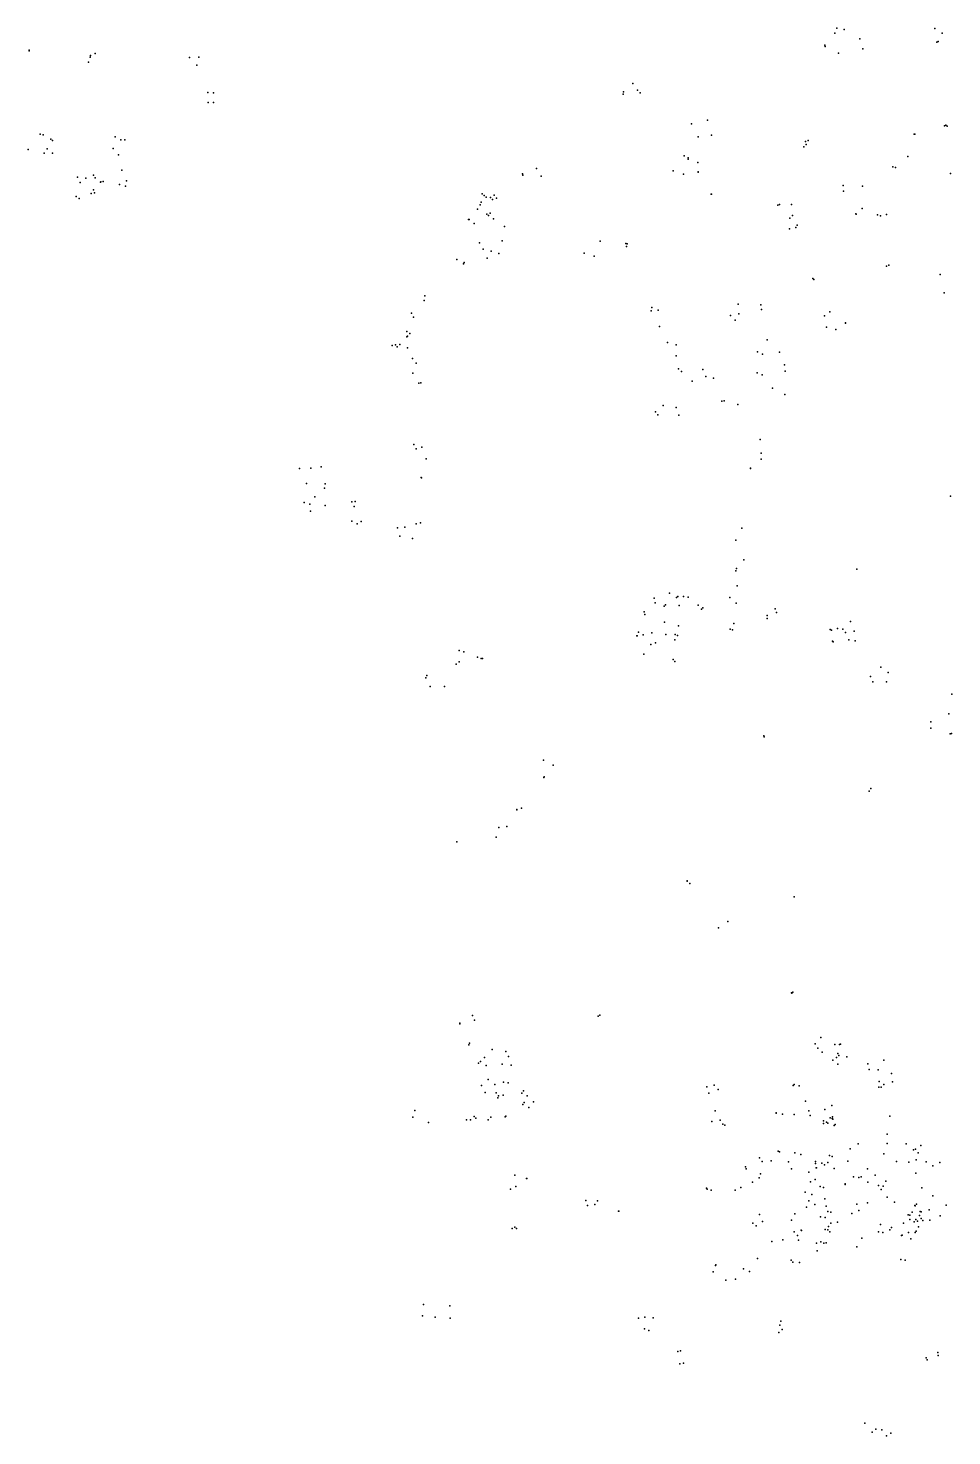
# Model space of a CAD drawing. Header units: millimetres. Extents: x -60275265 to 22802890, y -38578442 to 24337084.
# Drawn here: x -27750378 to -23247378, y -24311304 to -17449304 of the extents above; entities that cross this region are included whole.
import ezdxf

# ---------------------------------------------------------------- set-up
doc = ezdxf.new("R2010")
doc.units = ezdxf.units.MM
doc.header["$MEASUREMENT"] = 0
doc.layers.add('particles', color=7, linetype='Continuous', true_color=0x000000)

msp = doc.modelspace()

# ---------------------------------------------------------------- linework, layer by layer
at = {"layer": 'particles', "color": 93, "true_color": 0x67d435}
for p in [(-23817378, -17474304), (-23808378, -17449304), (-23772378, -17456304), (-23330378, -17451304), (-23295378, -17474304), (-27745378, -17556304), (-27745378, -17559304), (-27745378, -17559304), (-23867378, -17532304), (-23864378, -17539304), (-23696378, -17501304), (-23681378, -17549304), (-23321378, -17517304), (-23314378, -17514304), (-27456378, -17614304), (-27448378, -17591304), (-27446378, -17582304), (-27423378, -17573304), (-26964378, -17592304), (-26927378, -17630304), (-26918378, -17591304), (-23800378, -17571304), (-26874378, -17763304), (-26846378, -17764304), (-24849378, -17771304), (-24847378, -17759304), (-24802378, -17718304), (-24780378, -17752304), (-24767378, -17765304), (-26872378, -17812304), (-26847378, -17811304), (-24438378, -17897304), (-27692378, -17966304), (-27677378, -17969304), (-24517378, -17915304), (-24484378, -17978304), (-24418378, -17970304), (-23430378, -17965304), (-23427378, -17965304), (-23283378, -17925304), (-23276378, -17922304), (-23270378, -17927304), (-27750378, -18041304), (-27657378, -18037304), (-27639378, -17990304), (-27632378, -17996304), (-27336378, -18035304), (-27325378, -17979304), (-27298378, -17993304), (-27278378, -17994304), (-23968378, -18028304), (-23960378, -18002304), (-23958378, -18016304), (-23947378, -17996304), (-27672378, -18059304), (-27632378, -18058304), (-27310378, -18067304), (-24552378, -18071304), (-24533378, -18088304), (-24532378, -18081304), (-24485378, -18104304), (-23462378, -18075304), (-27510378, -18176304), (-27469378, -18180304), (-27431378, -18166304), (-27424378, -18178304), (-27293378, -18142304), (-25340378, -18159304), (-25339378, -18165304), (-25272378, -18133304), (-25249378, -18171304), (-24606378, -18144304), (-24555378, -18161304), (-24483378, -18150304), (-24483378, -18151304), (-23535378, -18125304), (-23521378, -18129304), (-23254378, -18157304), (-27497378, -18202304), (-27431378, -18237304), (-27426378, -18251304), (-27398378, -18199304), (-27395378, -18198304), (-27384378, -18196304), (-27304378, -18211304), (-27275378, -18220304), (-27271378, -18194304), (-23777378, -18216304), (-23775378, -18243304), (-23682378, -18219304), (-23682378, -18219304), (-27516378, -18270304), (-27501378, -18280304), (-27442378, -18255304), (-25546378, -18311304), (-25542378, -18297304), (-25537378, -18257304), (-25527378, -18265304), (-25517378, -18273304), (-25496378, -18275304), (-25486378, -18284304), (-25478378, -18263304), (-25467378, -18278304), (-24421378, -18259304), (-24418378, -18258304), (-24418378, -18258304), (-24095378, -18312304), (-24087378, -18309304), (-24028378, -18308304), (-25603378, -18382304), (-25600378, -18382304), (-25560378, -18332304), (-25514378, -18356304), (-25506378, -18362304), (-25498378, -18351304), (-25482378, -18378304), (-24037378, -18376304), (-24024378, -18362304), (-23715378, -18354304), (-23713378, -18356304), (-23685378, -18328304), (-23609378, -18359304), (-23595378, -18364304), (-23565378, -18357304), (-25575378, -18402304), (-25427378, -18416304), (-24039378, -18427304), (-24008378, -18421304), (-24001378, -18410304), (-25550378, -18495304), (-25532378, -18526304), (-25439378, -18486304), (-24961378, -18488304), (-24836378, -18498304), (-24833378, -18514304), (-24830378, -18501304), (-25660378, -18576304), (-25624378, -18591304), (-25512378, -18571304), (-25492378, -18536304), (-25456378, -18547304), (-25039378, -18546304), (-24991378, -18561304), (-25628378, -18598304), (-23566378, -18609304), (-23566378, -18609304), (-23555378, -18604304), (-23555378, -18604304), (-23304378, -18650304), (-23925378, -18670304), (-23920378, -18675304), (-25820378, -18776304), (-25816378, -18754304), (-24289378, -18794304), (-24289378, -18794304), (-24178378, -18797304), (-23285378, -18739304), (-25881378, -18838304), (-25872378, -18858304), (-24713378, -18827304), (-24709378, -18810304), (-24678378, -18823304), (-24326378, -18849304), (-24285378, -18842304), (-24175378, -18820304), (-23868378, -18851304), (-23842378, -18832304), (-25904378, -18927304), (-25890378, -18937304), (-24673378, -18903304), (-24304378, -18872304), (-23858378, -18907304), (-23813378, -18918304), (-23766378, -18886304), (-23765378, -18887304), (-25975378, -18996304), (-25959378, -18993304), (-25951378, -19003304), (-25938378, -18991304), (-25904378, -18954304), (-25901378, -18951304), (-24633378, -18981304), (-24591378, -18993304), (-24148378, -18969304), (-25900378, -19008304), (-25877378, -19059304), (-24591378, -19046304), (-24195378, -19027304), (-24170378, -19039304), (-24087378, -19028304), (-25875378, -19131304), (-25859378, -19082304), (-24580378, -19109304), (-24565378, -19122304), (-24461378, -19113304), (-24196378, -19129304), (-24171378, -19139304), (-24063378, -19091304), (-24059378, -19121304), (-25845378, -19179304), (-25836378, -19178304), (-24513378, -19169304), (-24446378, -19147304), (-24409378, -19156304), (-24122378, -19204304), (-24368378, -19267304), (-24357378, -19265304), (-24061378, -19235304), (-24691378, -19320304), (-24680378, -19334304), (-24654378, -19289304), (-24591378, -19298304), (-24578378, -19335304), (-24290378, -19283304), (-24290378, -19284304), (-25870378, -19478304), (-24181378, -19454304), (-25859378, -19499304), (-25831378, -19492304), (-25810378, -19549304), (-24177378, -19550304), (-24176378, -19520304), (-26427378, -19595304), (-26372378, -19594304), (-26322378, -19587304), (-24228378, -19594304), (-24228378, -19596304), (-26393378, -19669304), (-26306378, -19692304), (-26302378, -19670304), (-25834378, -19639304), (-25832378, -19641304), (-26404378, -19761304), (-26353378, -19734304), (-26172378, -19758304), (-26155378, -19757304), (-23253378, -19730304), (-26376378, -19769304), (-26374378, -19803304), (-26302378, -19776304), (-26161378, -19780304), (-26172378, -19852304), (-26146378, -19865304), (-26126378, -19854304), (-25950378, -19885304), (-25914378, -19881304), (-25859378, -19866304), (-25837378, -19860304), (-24271378, -19887304), (-25938378, -19926304), (-25876378, -19936304), (-24300378, -19945304), (-24300378, -20095304), (-24297378, -20083304), (-24261378, -20040304), (-23710378, -20086304), (-23710378, -20086304), (-24293378, -20168304), (-24699378, -20228304), (-24623378, -20203304), (-24590378, -20225304), (-24583378, -20219304), (-24555378, -20219304), (-24533378, -20223304), (-24329378, -20225304), (-24747378, -20295304), (-24744378, -20308304), (-24693378, -20251304), (-24650378, -20267304), (-24643378, -20260304), (-24576378, -20263304), (-24483378, -20261304), (-24467378, -20281304), (-24461378, -20274304), (-24299378, -20252304), (-24299378, -20252304), (-24108378, -20280304), (-24102378, -20298304), (-24648378, -20344304), (-24580378, -20363304), (-24328378, -20378304), (-24310378, -20351304), (-24147378, -20312304), (-24147378, -20327304), (-23805378, -20375304), (-23778378, -20378304), (-23741378, -20341304), (-24782378, -20412304), (-24781378, -20412304), (-24774378, -20394304), (-24752378, -20407304), (-24709378, -20397304), (-24692378, -20446304), (-24641378, -20404304), (-24597378, -20430304), (-24596378, -20405304), (-24584378, -20410304), (-24317378, -20382304), (-23840378, -20381304), (-23834378, -20384304), (-23829378, -20437304), (-23825378, -20441304), (-23765378, -20395304), (-23749378, -20431304), (-23724378, -20389304), (-23718378, -20436304), (-25648378, -20482304), (-25626378, -20489304), (-25560378, -20516304), (-24748378, -20500304), (-24714378, -20454304), (-25663378, -20550304), (-25648378, -20538304), (-25542378, -20521304), (-25535378, -20522304), (-24605378, -20526304), (-24597378, -20537304), (-23594378, -20564304), (-25812378, -20616304), (-25806378, -20605304), (-23643378, -20610304), (-23632378, -20635304), (-23565378, -20635304), (-23558378, -20590304), (-25790378, -20658304), (-25720378, -20658304), (-23247378, -20695304), (-23349378, -20830304), (-23261378, -20792304), (-24163378, -20898304), (-24162378, -20903304), (-23350378, -20862304), (-23256378, -20889304), (-23249378, -20887304), (-25238378, -21018304), (-25191378, -21041304), (-25236378, -21101304), (-25234378, -21098304), (-23650378, -21168304), (-23642378, -21155304), (-25368378, -21258304), (-25368378, -21259304), (-25345378, -21251304), (-25468378, -21392304), (-25456378, -21345304), (-25417378, -21341304), (-25660378, -21415304), (-25660378, -21415304), (-24538378, -21607304), (-24537378, -21605304), (-24524378, -21618304), (-24016378, -21683304), (-24016378, -21683304), (-24016378, -21683304), (-24339378, -21803304), (-24385378, -21834304), (-24028378, -22152304), (-24027378, -22153304), (-24022378, -22148304), (-25645378, -22299304), (-25584378, -22262304), (-25574378, -22284304), (-24972378, -22266304), (-24963378, -22260304), (-24963378, -22260304), (-25646378, -22302304), (-25601378, -22405304), (-25599378, -22397304), (-25488378, -22428304), (-25421378, -22438304), (-23913378, -22400304), (-23901378, -22421304), (-23885378, -22370304), (-23817378, -22403304), (-23795378, -22403304), (-23790378, -22402304), (-25555378, -22494304), (-25545378, -22487304), (-25526378, -22466304), (-25517378, -22505304), (-25439378, -22499304), (-25408378, -22462304), (-25395378, -22504304), (-23880378, -22440304), (-23828378, -22480304), (-23810378, -22467304), (-23803378, -22447304), (-23803378, -22500304), (-23798378, -22457304), (-23759378, -22463304), (-23657378, -22497304), (-23578378, -22480304), (-25507378, -22574304), (-23650378, -22525304), (-23606378, -22527304), (-23541378, -22544304), (-25540378, -22603304), (-25522378, -22637304), (-25475378, -22598304), (-25468378, -22639304), (-25432378, -22587304), (-25410378, -22591304), (-25344378, -22641304), (-25335378, -22629304), (-24441378, -22610304), (-24431378, -22640304), (-24406378, -22601304), (-24386378, -22622304), (-24020378, -22603304), (-24015378, -22598304), (-23991378, -22604304), (-23603378, -22611304), (-23602378, -22584304), (-23592378, -22611304), (-23578378, -22599304), (-23536378, -22586304), (-25460378, -22664304), (-25457378, -22653304), (-25435378, -22650304), (-25338378, -22696304), (-25332378, -22686304), (-25317378, -22653304), (-25309378, -22711304), (-25286378, -22682304), (-23961378, -22680304), (-23832378, -22701304), (-25874378, -22757304), (-25865378, -22725304), (-25613378, -22771304), (-25593378, -22771304), (-25576378, -22755304), (-25568378, -22762304), (-25507378, -22770304), (-25494378, -22758304), (-25425378, -22756304), (-25421378, -22752304), (-24417378, -22778304), (-24401378, -22726304), (-24377378, -22772304), (-24104378, -22736304), (-24104378, -22738304), (-24072378, -22743304), (-24015378, -22745304), (-23944378, -22726304), (-23937378, -22750304), (-23872378, -22776304), (-23867378, -22720304), (-23841378, -22760304), (-23831378, -22764304), (-23829378, -22756304), (-23828378, -22768304), (-23549378, -22752304), (-25799378, -22784304), (-24364378, -22792304), (-24354378, -22797304), (-23872378, -22788304), (-23858378, -22782304), (-23851378, -22787304), (-23821378, -22798304), (-23816378, -22794304), (-23562378, -22840304), (-23742378, -22912304), (-23704378, -22887304), (-23563378, -22886304), (-23470378, -22887304), (-23434378, -22917304), (-23425378, -22914304), (-23398378, -22896304), (-24185378, -22956304), (-24172378, -22974304), (-24128378, -22971304), (-24094378, -22924304), (-24087378, -22927304), (-24044378, -22975304), (-24012378, -22931304), (-23983378, -22940304), (-23911378, -22974304), (-23911378, -22984304), (-23881378, -22981304), (-23851378, -22979304), (-23844378, -22945304), (-23831378, -22949304), (-23754378, -22972304), (-23579378, -22937304), (-23517378, -22973304), (-23457378, -22977304), (-23421378, -22966304), (-23411378, -22931304), (-23373378, -22975304), (-23305378, -22979304), (-25378378, -23040304), (-25319378, -23056304), (-24253378, -22999304), (-24250378, -23010304), (-24186378, -23054304), (-24180378, -23033304), (-24029378, -23010304), (-23944378, -23025304), (-23908378, -23004304), (-23907378, -23005304), (-23868378, -22990304), (-23820378, -23008304), (-23726378, -23049304), (-23700378, -23052304), (-23689378, -23049304), (-23658378, -23010304), (-23621378, -23040304), (-23423378, -23030304), (-23340378, -22994304), (-25398378, -23109304), (-25372378, -23096304), (-25320378, -23057304), (-24443378, -23104304), (-24440378, -23108304), (-24420378, -23113304), (-24304378, -23114304), (-24276378, -23100304), (-24219378, -23075304), (-23962378, -23123304), (-23936378, -23073304), (-23914378, -23062304), (-23889378, -23096304), (-23872378, -23101304), (-23767378, -23083304), (-23767378, -23085304), (-23657378, -23075304), (-23605378, -23091304), (-23591378, -23110304), (-23582378, -23094304), (-23569378, -23070304), (-23394378, -23102304), (-25031378, -23164304), (-25024378, -23188304), (-24988378, -23184304), (-24975378, -23166304), (-23944378, -23166304), (-23929378, -23135304), (-23915378, -23183304), (-23915378, -23184304), (-23866378, -23156304), (-23859378, -23191304), (-23711378, -23181304), (-23659378, -23175304), (-23562378, -23148304), (-23526378, -23172304), (-23427378, -23188304), (-23426378, -23189304), (-23419378, -23181304), (-23340378, -23141304), (-23274378, -23186304), (-24872378, -23215304), (-24872378, -23215304), (-24871378, -23215304), (-24184378, -23232304), (-24028378, -23260304), (-24013378, -23229304), (-24012378, -23229304), (-23955378, -23196304), (-23888378, -23244304), (-23864378, -23247304), (-23852378, -23217304), (-23837378, -23220304), (-23734378, -23227304), (-23700378, -23212304), (-23460378, -23233304), (-23452378, -23235304), (-23452378, -23256304), (-23441378, -23220304), (-23422378, -23256304), (-23405378, -23237304), (-23402378, -23218304), (-23397378, -23219304), (-23396378, -23252304), (-23357378, -23210304), (-23354378, -23260304), (-23304378, -23238304), (-25391378, -23301304), (-25377378, -23294304), (-25369378, -23300304), (-24217378, -23275304), (-24201378, -23287304), (-24170378, -23266304), (-24016378, -23317304), (-23981378, -23309304), (-23980378, -23310304), (-23865378, -23305304), (-23851378, -23306304), (-23848378, -23290304), (-23842378, -23317304), (-23837378, -23274304), (-23805378, -23269304), (-23604378, -23316304), (-23595378, -23281304), (-23583378, -23319304), (-23549378, -23307304), (-23541378, -23296304), (-23483378, -23275304), (-23458378, -23319304), (-23431378, -23268304), (-23426378, -23319304), (-23421378, -23314304), (-23415378, -23264304), (-23410378, -23292304), (-23388378, -23262304), (-24125378, -23363304), (-24125378, -23364304), (-24071378, -23356304), (-24000378, -23334304), (-23995378, -23357304), (-23907378, -23372304), (-23886378, -23366304), (-23871378, -23372304), (-23859378, -23370304), (-23711378, -23389304), (-23686378, -23347304), (-23492378, -23334304), (-23490378, -23332304), (-23447378, -23350304), (-24195378, -23446304), (-24195378, -23447304), (-24030378, -23455304), (-24023378, -23465304), (-23989378, -23466304), (-23904378, -23409304), (-23495378, -23452304), (-23474378, -23454304), (-24410378, -23512304), (-24400378, -23481304), (-24398378, -23478304), (-24262378, -23497304), (-24234378, -23510304), (-24349378, -23552304), (-24301378, -23548304), (-25823378, -23670304), (-25828378, -23726304), (-25765378, -23733304), (-25694378, -23677304), (-25693378, -23737304), (-24774378, -23738304), (-24744378, -23733304), (-24703378, -23736304), (-24745378, -23790304), (-24725378, -23798304), (-24090378, -23807304), (-24086378, -23771304), (-24081378, -23752304), (-24074378, -23792304), (-24583378, -23900304), (-24570378, -23897304), (-23372378, -23931304), (-23368378, -23940304), (-23316378, -23905304), (-23314378, -23919304), (-24573378, -23960304), (-24556378, -23956304), (-23671378, -24249304), (-23617378, -24278304), (-23589378, -24281304), (-23635378, -24293304), (-23565378, -24311304), (-23545378, -24298304)]:
    msp.add_point(p, dxfattribs=at)

doc.saveas('drawing.dxf')
